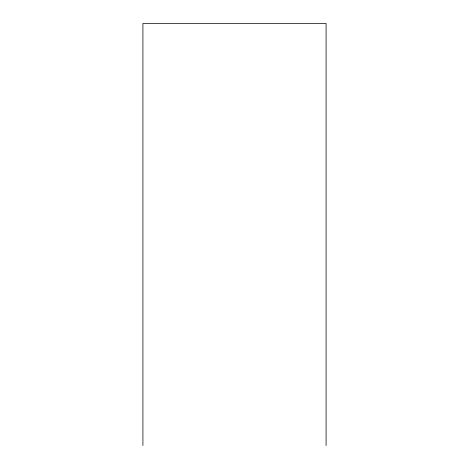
<?xml version="1.0" encoding="UTF-8"?>
<svg xmlns="http://www.w3.org/2000/svg" width="469" height="469" viewBox="0 0 469 469"><rect width="100%" height="100%" fill="white"/><g stroke="black" fill="none" stroke-linecap="round" stroke-linejoin="round"><path stroke-width="0.7" d="M326.084 445.55L326.084 23.45L142.916 23.45L142.916 445.55"/></g></svg>
